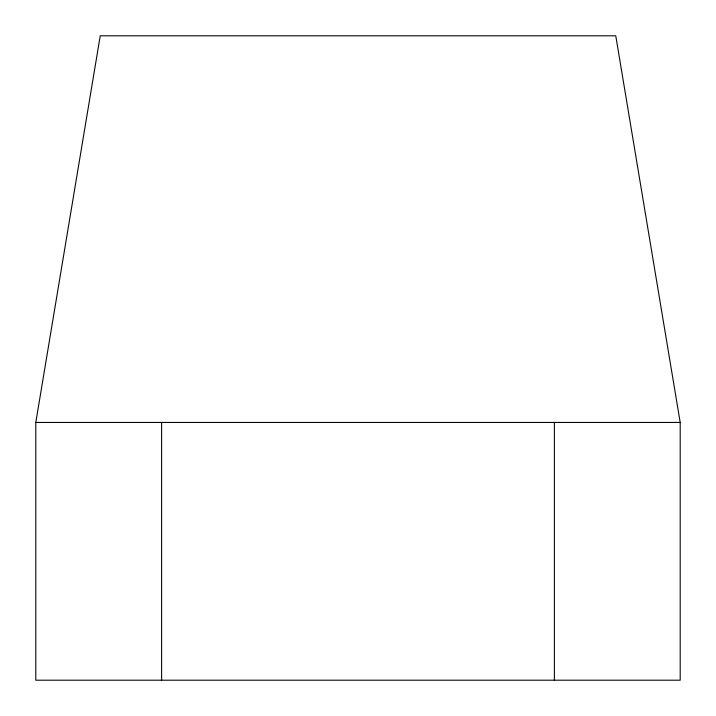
<?xml version="1.0" encoding="UTF-8"?>
<svg xmlns="http://www.w3.org/2000/svg" width="716" height="716" viewBox="0 0 716 716"><rect width="100%" height="100%" fill="white"/><g stroke="black" fill="none" stroke-linecap="round" stroke-linejoin="round"><path stroke-width="1.07" d="M35.8 422.44L100.24 35.8L615.76 35.8L680.2 422.44L680.2 680.2L35.8 680.2L35.8 422.44L680.2 422.44M554.381 422.44L554.381 680.2M161.619 422.44L161.619 680.2"/></g></svg>
